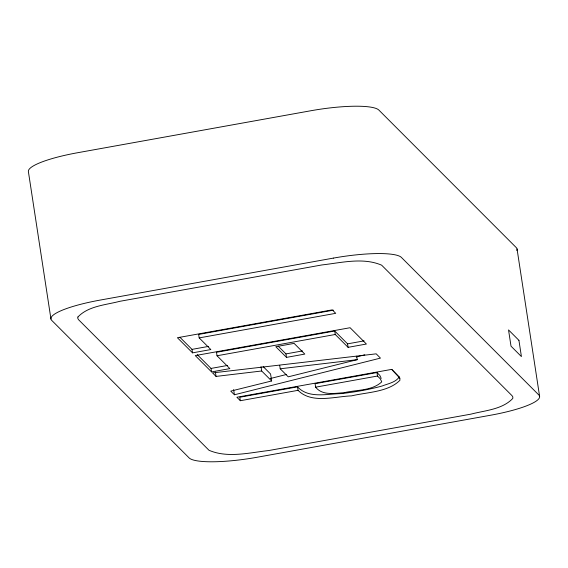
<?xml version="1.0" encoding="UTF-8"?>
<svg xmlns="http://www.w3.org/2000/svg" width="568" height="568" viewBox="0 0 568 568"><rect width="100%" height="100%" fill="white"/><g stroke="black" fill="none" stroke-linecap="round" stroke-linejoin="round"><path stroke-width="0.85" d="M399.382 376.811C395.64 382.512 388.036 383.641 382.122 385.999C368.746 389.683 355.036 392.041 341.261 393.61C326.969 393.865 308.481 398.786 297.525 386.851L239.81 397.238L240.342 400.717L298.058 390.33C311.633 404.04 334.552 396.464 351.521 395.875C367.02 392.168 388.121 392.19 399.915 380.29L399.829 378.181L398.26 375.938L391.714 369.377L236.877 397.245L240.342 400.717M270.283 378.544L286.606 374.44M356.193 356.974L364.784 354.815M234.406 394.774L380.454 358.11L376.186 353.836L212.56 372.906L216.06 376.414L261.685 370.989L271.646 380.965L230.75 391.118L234.406 394.774L233.611 389.556M356.697 356.186L357.229 359.665L288.253 376.832L280.216 368.788L279.683 365.309M333.451 310.163L198.651 334.424L199.183 337.903L210.827 349.561L192.531 352.856L177.415 337.733L332.252 309.865L335.724 313.33L199.183 337.903M179.907 337.271L191.998 349.377L208.555 346.395M334.729 331.002L216.493 352.288L217.026 355.767L229.862 368.611L211.559 371.905L195.257 355.589L350.094 327.722L366.395 344.038L348.092 347.332L335.262 334.488L334.729 331.002L347.559 343.853L348.092 347.332M217.026 355.767L335.262 334.488M278.235 346.175L285.96 353.907L302.517 350.925M197.238 354.617L211.026 368.426L227.583 365.444M347.559 343.853L364.123 340.871M286.492 357.386L304.796 354.091L294.103 343.391L275.799 346.686L286.492 357.386L285.96 353.907M376.967 372.551L315.098 383.684L315.63 387.17C322.397 395.839 334.609 393.226 344.109 392.708C356.42 389.719 371.941 391.025 381.746 381.873L380.375 378.906L377.5 376.03L376.967 372.551L379.843 375.427L381.213 378.394M315.63 387.17L377.5 376.03M280.216 368.788L357.229 359.665M263.105 366.523L270.581 374L271.646 380.965M391.714 369.377L399.829 378.181M517.05 248.983L539.6 396.336M297.525 386.851L298.058 390.33M261.017 366.637L261.685 370.989M215.393 372.061L216.06 376.414M211.026 368.426L211.559 371.905M191.998 349.377L192.531 352.856M50.95 319.017L28.4 171.664A59.768 11.303 -8.7 0 1 77.653 152.721L310.788 110.76A59.768 11.303 -8.7 0 1 378.884 110.093L516.269 247.612A59.768 11.303 -8.7 0 1 516.823 250.516M77.894 317.008L77.795 318.435L78.583 319.727L209.003 450.282C227.633 458.333 249.373 452.682 268.834 450.516L470.879 414.15C484.951 410.458 502.29 409.535 512.769 398.459L512.861 397.025L512.073 395.733L381.653 265.185C363.03 257.126 341.283 262.778 321.829 264.951L119.777 301.317C105.705 305.009 88.374 305.925 77.894 317.008M333.331 258.113L100.202 300.074A59.768 11.303 -8.7 0 0 51.731 320.387L189.116 457.907A59.768 11.303 -8.7 0 0 257.212 457.24L490.347 415.279A59.768 11.303 -8.7 0 0 538.819 394.966L401.434 257.446A59.768 11.303 -8.7 0 0 333.331 258.113M518.932 340.339L508.53 329.923L511.015 346.168L521.417 356.583L518.932 340.339"/></g></svg>
